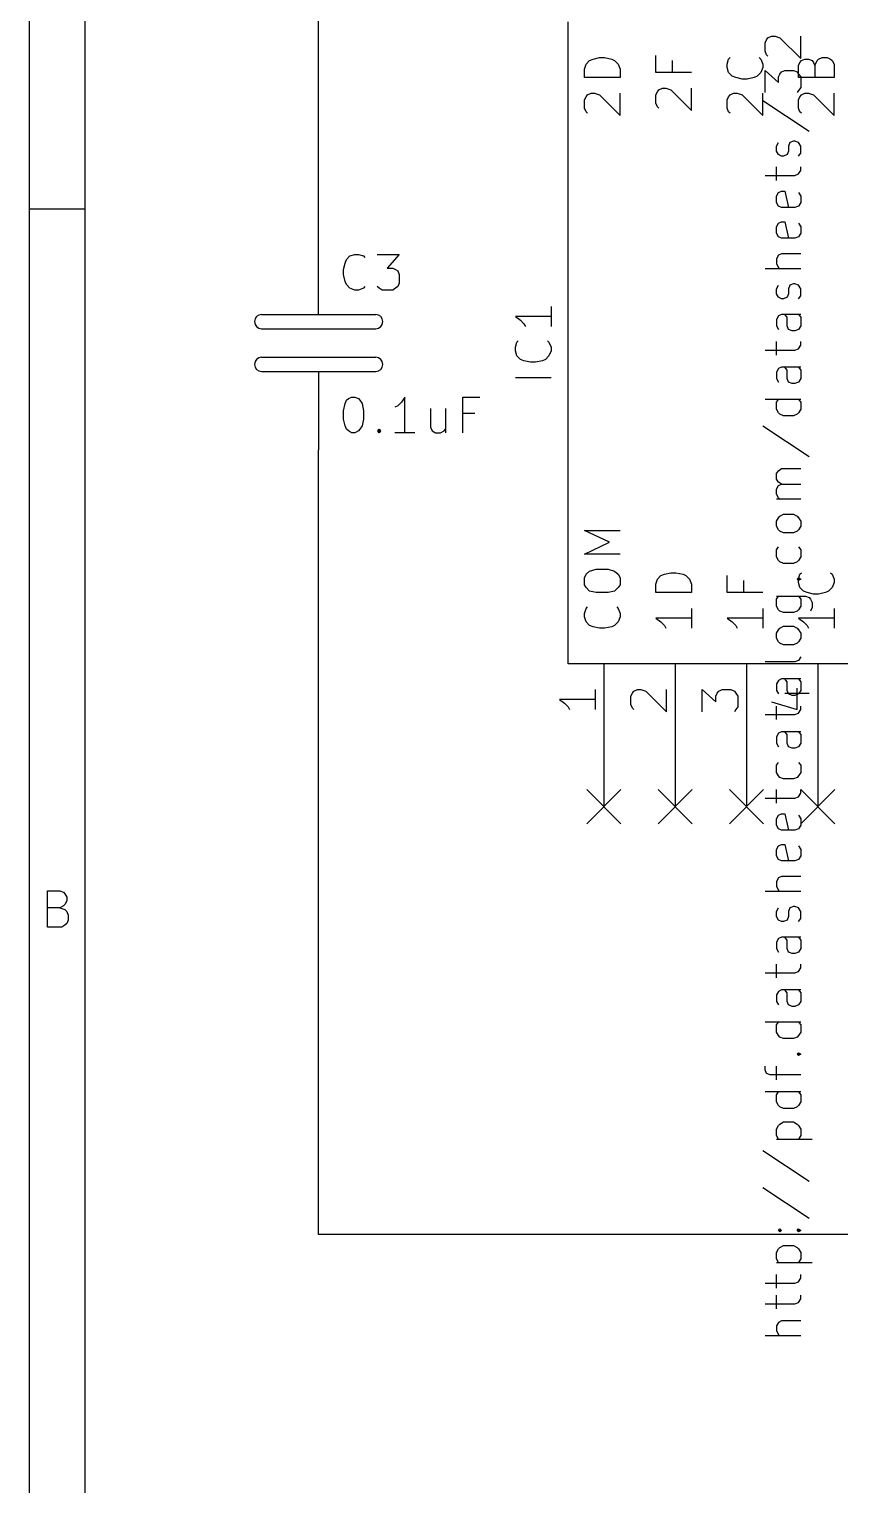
# Model space of a CAD drawing. Extents: x 10 to 287, y -200 to -10.
# Drawn here: x 10 to 38.9, y -105.4 to -53.6 of the extents above; entities that cross this region are included whole.
import ezdxf

# ---------------------------------------------------------------- set-up
doc = ezdxf.new("R2010")
doc.units = 0
doc.header["$MEASUREMENT"] = 0

msp = doc.modelspace()

# ---------------------------------------------------------------- linework, layer by layer
at = {"layer": 'Blue 2'}
for p, q in [((29.8704, -80.6704), (31.0896, -81.8896)), ((31.0896, -80.6704), (29.8704, -81.8896)), ((32.4104, -80.6704), (33.6296, -81.8896)), ((33.6296, -80.6704), (32.4104, -81.8896)), ((34.9504, -80.6704), (36.1696, -81.8896)), ((36.1696, -80.6704), (34.9504, -81.8896)), ((37.4904, -80.6704), (38.7096, -81.8896)), ((38.7096, -80.6704), (37.4904, -81.8896))]:
    msp.add_line(p, q, dxfattribs=at)
at = {"layer": 'Cyan 2'}
for p, q in [((29.7942, -55.0164), (29.845, -54.8386)), ((29.845, -54.8386), (29.972, -54.7116)), ((29.972, -54.7116), (30.099, -54.6608)), ((30.099, -54.6608), (30.3276, -54.61)), ((30.3276, -54.61), (30.5054, -54.61)), ((30.5054, -54.61), (30.7594, -54.6608)), ((30.7594, -54.6608), (30.861, -54.7116)), ((30.861, -54.7116), (30.988, -54.8386)), ((30.988, -54.8386), (31.0642, -55.0164)), ((32.3342, -55.1434), (32.3342, -54.5338)), ((32.9184, -54.7116), (32.9184, -55.1434)), ((34.8742, -54.8386), (34.925, -54.6608)), ((34.8742, -54.9656), (34.8742, -54.8386)), ((34.925, -54.6608), (34.9758, -54.61)), ((36.0172, -54.61), (36.068, -54.6608)), ((36.068, -54.6608), (36.1442, -54.8386)), ((36.1442, -54.8386), (36.1442, -54.9656)), ((37.4142, -54.8894), (37.465, -54.7878)), ((37.4142, -55.3212), (37.4142, -54.8894)), ((37.465, -54.7878), (37.5158, -54.7116)), ((37.5158, -54.7116), (37.6428, -54.6608)), ((37.6428, -54.6608), (37.7698, -54.6608)), ((37.7698, -54.6608), (37.8968, -54.7116)), ((37.8968, -54.7116), (37.9476, -54.7878)), ((37.9476, -54.7878), (37.9984, -54.8894)), ((37.9984, -54.8894), (38.0746, -54.7116)), ((37.9984, -54.8894), (37.9984, -55.3212)), ((38.0746, -54.7116), (38.1254, -54.6608)), ((38.1254, -54.6608), (38.2524, -54.61)), ((38.2524, -54.61), (38.4302, -54.61)), ((38.4302, -54.61), (38.5572, -54.6608)), ((38.5572, -54.6608), (38.608, -54.7116)), ((38.608, -54.7116), (38.6842, -54.8386)), ((38.6842, -54.8386), (38.6842, -55.3212)), ((29.7942, -55.3212), (29.7942, -55.0164)), ((31.0642, -55.3212), (29.7942, -55.3212)), ((31.0642, -55.0164), (31.0642, -55.3212)), ((33.6042, -55.1434), (32.3342, -55.1434)), ((34.925, -55.1434), (34.8742, -54.9656)), ((35.052, -55.2704), (34.925, -55.1434)), ((35.179, -55.3212), (35.052, -55.2704)), ((35.4076, -55.372), (35.179, -55.3212)), ((35.5854, -55.372), (35.4076, -55.372)), ((35.8394, -55.3212), (35.5854, -55.372)), ((35.941, -55.2704), (35.8394, -55.3212)), ((36.068, -55.1434), (35.941, -55.2704)), ((36.1442, -54.9656), (36.068, -55.1434)), ((38.6842, -55.3212), (37.4142, -55.3212)), ((29.845, -56.007), (29.8958, -55.9308)), ((29.8958, -55.9308), (30.0228, -55.88)), ((30.0228, -55.88), (30.1498, -55.88)), ((30.1498, -55.88), (30.3276, -55.9308)), ((30.3276, -55.9308), (31.0642, -56.6674)), ((31.0642, -56.6674), (31.0642, -55.88)), ((32.3342, -55.9308), (32.385, -55.8292)), ((32.3342, -56.2356), (32.3342, -55.9308)), ((32.385, -55.8292), (32.4358, -55.753)), ((32.4358, -55.753), (32.5628, -55.7022)), ((32.5628, -55.7022), (32.6898, -55.7022)), ((32.6898, -55.7022), (32.8676, -55.753)), ((32.8676, -55.753), (33.6042, -56.4896)), ((33.6042, -56.4896), (33.6042, -55.7022)), ((34.925, -56.007), (34.9758, -55.9308)), ((34.9758, -55.9308), (35.1028, -55.88)), ((35.1028, -55.88), (35.2298, -55.88)), ((35.2298, -55.88), (35.4076, -55.9308)), ((35.4076, -55.9308), (36.1442, -56.6674)), ((36.1442, -56.6674), (36.1442, -55.88)), ((37.465, -56.007), (37.5158, -55.9308)), ((37.5158, -55.9308), (37.6428, -55.88)), ((37.6428, -55.88), (37.7698, -55.88)), ((37.7698, -55.88), (37.9476, -55.9308)), ((37.9476, -55.9308), (38.6842, -56.6674)), ((38.6842, -56.6674), (38.6842, -55.88)), ((29.7942, -56.1086), (29.845, -56.007)), ((29.7942, -56.4134), (29.7942, -56.1086)), ((29.845, -56.5404), (29.7942, -56.4134)), ((32.385, -56.3626), (32.3342, -56.2356)), ((32.4358, -56.4134), (32.385, -56.3626)), ((34.8742, -56.1086), (34.925, -56.007)), ((34.8742, -56.4134), (34.8742, -56.1086)), ((34.925, -56.5404), (34.8742, -56.4134)), ((37.4142, -56.1086), (37.465, -56.007)), ((37.4142, -56.4134), (37.4142, -56.1086)), ((37.465, -56.5404), (37.4142, -56.4134)), ((29.8958, -56.5912), (29.845, -56.5404)), ((34.9758, -56.5912), (34.925, -56.5404)), ((37.5158, -56.5912), (37.465, -56.5404)), ((21.3106, -61.7982), (21.4376, -61.6712)), ((21.4376, -61.6712), (21.6154, -61.6204)), ((21.6154, -61.6204), (21.7424, -61.6204)), ((21.7424, -61.6204), (21.9202, -61.6712)), ((21.9202, -61.6712), (21.971, -61.722)), ((22.4028, -61.6204), (23.1902, -61.6204)), ((23.1902, -61.6204), (22.7584, -62.103)), ((21.209, -62.1538), (21.2598, -61.9252)), ((21.209, -62.3316), (21.209, -62.1538)), ((21.2598, -61.9252), (21.3106, -61.7982)), ((22.7584, -62.103), (22.9616, -62.103)), ((22.9616, -62.103), (23.0632, -62.1538)), ((23.0632, -62.1538), (23.1394, -62.2046)), ((21.2598, -62.5856), (21.209, -62.3316)), ((21.3106, -62.6872), (21.2598, -62.5856)), ((21.4376, -62.8142), (21.3106, -62.6872)), ((23.1394, -62.2046), (23.1902, -62.3316)), ((23.1902, -62.6364), (23.1394, -62.7634)), ((23.1902, -62.3316), (23.1902, -62.6364)), ((21.6154, -62.8904), (21.4376, -62.8142)), ((21.7424, -62.8904), (21.6154, -62.8904)), ((21.9202, -62.8142), (21.7424, -62.8904)), ((21.971, -62.7634), (21.9202, -62.8142)), ((22.479, -62.8142), (22.4028, -62.7634)), ((22.5806, -62.8904), (22.479, -62.8142)), ((22.9616, -62.8904), (22.5806, -62.8904)), ((23.0632, -62.8142), (22.9616, -62.8904)), ((23.1394, -62.7634), (23.0632, -62.8142)), ((28.6004, -63.4746), (28.6004, -64.1858)), ((28.6004, -63.8302), (27.3304, -63.8302)), ((27.3304, -63.8302), (27.5082, -63.9572)), ((27.5082, -63.9572), (27.6352, -64.0842)), ((27.6352, -64.0842), (27.686, -64.1858)), ((27.3304, -64.9224), (27.3812, -64.7446)), ((27.3812, -64.7446), (27.432, -64.6938)), ((28.4734, -64.6938), (28.5242, -64.7446)), ((28.5242, -64.7446), (28.6004, -64.9224)), ((27.3304, -65.0494), (27.3304, -64.9224)), ((27.3812, -65.2272), (27.3304, -65.0494)), ((27.5082, -65.3542), (27.3812, -65.2272)), ((28.5242, -65.2272), (28.3972, -65.3542)), ((28.6004, -65.0494), (28.5242, -65.2272)), ((28.6004, -64.9224), (28.6004, -65.0494)), ((27.6352, -65.405), (27.5082, -65.3542)), ((27.8638, -65.4558), (27.6352, -65.405)), ((28.0416, -65.4558), (27.8638, -65.4558)), ((28.2956, -65.405), (28.0416, -65.4558)), ((28.3972, -65.3542), (28.2956, -65.405)), ((28.6004, -66.0146), (27.3304, -66.0146)), ((21.2598, -66.929), (21.3106, -66.802)), ((21.3106, -66.802), (21.3868, -66.7512)), ((21.3868, -66.7512), (21.4884, -66.7004)), ((21.4884, -66.7004), (21.6154, -66.7004)), ((21.6154, -66.7004), (21.7424, -66.7512)), ((21.7424, -66.7512), (21.7932, -66.802)), ((21.7932, -66.802), (21.8694, -66.929)), ((23.3934, -66.7004), (23.2664, -66.8782)), ((23.3934, -67.9704), (23.3934, -66.7004)), ((25.4508, -67.9704), (25.4508, -66.7004)), ((25.4508, -66.7004), (26.0604, -66.7004)), ((21.209, -67.183), (21.2598, -66.929)), ((21.209, -67.4878), (21.209, -67.183)), ((21.8694, -66.929), (21.9202, -67.183)), ((21.9202, -67.183), (21.9202, -67.4878)), ((23.1394, -67.0052), (23.0378, -67.056)), ((23.2664, -66.8782), (23.1394, -67.0052)), ((24.3078, -67.1068), (24.3078, -67.7672)), ((24.8412, -67.1068), (24.8412, -67.9704)), ((25.8826, -67.2846), (25.4508, -67.2846)), ((21.2598, -67.7164), (21.209, -67.4878)), ((21.3106, -67.8434), (21.2598, -67.7164)), ((21.3868, -67.8942), (21.3106, -67.8434)), ((21.4884, -67.9704), (21.3868, -67.8942)), ((21.7424, -67.8942), (21.6154, -67.9704)), ((21.7932, -67.8434), (21.7424, -67.8942)), ((21.8694, -67.7164), (21.7932, -67.8434)), ((21.9202, -67.4878), (21.8694, -67.7164)), ((22.4282, -67.8942), (22.479, -67.8434)), ((22.479, -67.9704), (22.4282, -67.8942)), ((22.479, -67.8434), (22.5298, -67.8942)), ((22.479, -67.8434), (22.479, -67.9704)), ((22.5298, -67.8942), (22.479, -67.9704)), ((24.3078, -67.7672), (24.3586, -67.8942)), ((24.3586, -67.8942), (24.4856, -67.9704)), ((24.6634, -67.9704), (24.7904, -67.8942)), ((24.7904, -67.8942), (24.8412, -67.8434)), ((21.6154, -67.9704), (21.4884, -67.9704)), ((23.749, -67.9704), (23.0378, -67.9704)), ((24.4856, -67.9704), (24.6634, -67.9704)), ((30.6832, -71.8566), (29.7942, -71.4502)), ((29.7942, -71.4502), (31.0642, -71.4502)), ((29.7942, -72.2884), (30.6832, -71.8566)), ((31.0642, -72.2884), (29.7942, -72.2884)), ((29.7942, -73.1266), (29.845, -72.9996)), ((29.845, -72.9996), (29.972, -72.898)), ((29.972, -72.898), (30.2006, -72.8218)), ((30.2006, -72.8218), (30.6324, -72.8218)), ((30.6324, -72.8218), (30.861, -72.898)), ((30.861, -72.898), (30.988, -72.9996)), ((30.988, -72.9996), (31.0642, -73.1266)), ((32.385, -73.1774), (32.512, -73.0504)), ((32.512, -73.0504), (32.639, -72.9996)), ((32.639, -72.9996), (32.8676, -72.9488)), ((32.8676, -72.9488), (33.0454, -72.9488)), ((33.0454, -72.9488), (33.2994, -72.9996)), ((33.2994, -72.9996), (33.401, -73.0504)), ((33.401, -73.0504), (33.528, -73.1774)), ((34.8742, -73.66), (34.8742, -73.0504)), ((37.4142, -73.1774), (37.465, -72.9996)), ((37.465, -72.9996), (37.5158, -72.9488)), ((38.5572, -72.9488), (38.608, -72.9996)), ((38.608, -72.9996), (38.6842, -73.1774)), ((29.7942, -73.3806), (29.7942, -73.1266)), ((29.845, -73.4822), (29.7942, -73.3806)), ((29.972, -73.6092), (29.845, -73.4822)), ((30.988, -73.4822), (30.861, -73.6092)), ((31.0642, -73.3806), (30.988, -73.4822)), ((31.0642, -73.1266), (31.0642, -73.3806)), ((32.3342, -73.3552), (32.385, -73.1774)), ((32.3342, -73.66), (32.3342, -73.3552)), ((33.528, -73.1774), (33.6042, -73.3552)), ((33.6042, -73.3552), (33.6042, -73.66)), ((35.4584, -73.2282), (35.4584, -73.66)), ((37.4142, -73.3044), (37.4142, -73.1774)), ((37.465, -73.4822), (37.4142, -73.3044)), ((37.592, -73.6092), (37.465, -73.4822)), ((38.608, -73.4822), (38.481, -73.6092)), ((38.6842, -73.3044), (38.608, -73.4822)), ((38.6842, -73.1774), (38.6842, -73.3044)), ((30.2006, -73.66), (29.972, -73.6092)), ((30.6324, -73.66), (30.2006, -73.66)), ((30.861, -73.6092), (30.6324, -73.66)), ((33.6042, -73.66), (32.3342, -73.66)), ((36.1442, -73.66), (34.8742, -73.66)), ((37.719, -73.66), (37.592, -73.6092)), ((37.9476, -73.7108), (37.719, -73.66)), ((38.1254, -73.7108), (37.9476, -73.7108)), ((38.3794, -73.66), (38.1254, -73.7108)), ((38.481, -73.6092), (38.3794, -73.66)), ((29.7942, -74.3966), (29.845, -74.2188)), ((29.7942, -74.5236), (29.7942, -74.3966)), ((29.845, -74.7014), (29.7942, -74.5236)), ((29.845, -74.2188), (29.8958, -74.168)), ((30.9372, -74.168), (30.988, -74.2188)), ((30.988, -74.2188), (31.0642, -74.3966)), ((31.0642, -74.5236), (30.988, -74.7014)), ((31.0642, -74.3966), (31.0642, -74.5236)), ((33.6042, -74.5744), (32.3342, -74.5744)), ((32.3342, -74.5744), (32.512, -74.7014)), ((33.6042, -74.2188), (33.6042, -74.93)), ((36.1442, -74.5744), (34.8742, -74.5744)), ((34.8742, -74.5744), (35.052, -74.7014)), ((36.1442, -74.2188), (36.1442, -74.93)), ((38.6842, -74.5744), (37.4142, -74.5744)), ((37.4142, -74.5744), (37.592, -74.7014)), ((38.6842, -74.2188), (38.6842, -74.93)), ((29.972, -74.8284), (29.845, -74.7014)), ((30.099, -74.8792), (29.972, -74.8284)), ((30.3276, -74.93), (30.099, -74.8792)), ((30.5054, -74.93), (30.3276, -74.93)), ((30.7594, -74.8792), (30.5054, -74.93)), ((30.861, -74.8284), (30.7594, -74.8792)), ((30.988, -74.7014), (30.861, -74.8284)), ((32.512, -74.7014), (32.639, -74.8284)), ((32.639, -74.8284), (32.6898, -74.93)), ((35.052, -74.7014), (35.179, -74.8284)), ((35.179, -74.8284), (35.2298, -74.93)), ((37.592, -74.7014), (37.719, -74.8284)), ((37.719, -74.8284), (37.7698, -74.93))]:
    msp.add_line(p, q, dxfattribs=at)
at = {"layer": 'Green 2'}
for p, q in [((20.32, -60.96), (20.32, -35.56)), ((20.32, -96.52), (20.32, -68.58)), ((30.48, -78.74), (30.48, -81.28)), ((33.02, -78.74), (33.02, -81.28)), ((35.56, -78.74), (35.56, -81.28)), ((38.1, -78.74), (38.1, -81.28)), ((45.72, -96.52), (20.32, -96.52))]:
    msp.add_line(p, q, dxfattribs=at)
at = {"layer": 'L.Yellow'}
for p, q in [((29.21, -76.2), (29.21, -53.34)), ((80.01, -76.2), (29.21, -76.2))]:
    msp.add_line(p, q, dxfattribs=at)
at = {"layer": 'Magenta 2'}
for p, q in [((36.2712, -53.975), (36.322, -53.8988)), ((36.322, -53.8988), (36.449, -53.848)), ((36.449, -53.848), (36.576, -53.848)), ((36.576, -53.848), (36.7538, -53.8988)), ((36.7538, -53.8988), (37.4904, -54.6354)), ((37.4904, -54.6354), (37.4904, -53.848)), ((36.2204, -54.0766), (36.2712, -53.975)), ((36.2204, -54.3814), (36.2204, -54.0766)), ((36.2712, -54.5084), (36.2204, -54.3814)), ((36.322, -54.5592), (36.2712, -54.5084)), ((36.2204, -55.8546), (36.2204, -55.0672)), ((36.2204, -55.0672), (36.703, -55.499)), ((36.703, -55.2958), (36.7538, -55.1942)), ((36.703, -55.499), (36.703, -55.2958)), ((36.7538, -55.1942), (36.8046, -55.118)), ((36.8046, -55.118), (36.9316, -55.0672)), ((36.9316, -55.0672), (37.2364, -55.0672)), ((37.2364, -55.0672), (37.3634, -55.118)), ((37.3634, -55.118), (37.4142, -55.1942)), ((37.4142, -55.1942), (37.4904, -55.2958)), ((37.4904, -55.2958), (37.4904, -55.6768)), ((37.4142, -55.7784), (37.3634, -55.8546)), ((37.4904, -55.6768), (37.4142, -55.7784)), ((36.1442, -56.134), (37.7952, -57.2262)), ((36.6268, -57.7596), (36.703, -57.6326)), ((36.6268, -57.9374), (36.6268, -57.7596)), ((36.703, -58.0644), (36.6268, -57.9374)), ((37.0586, -57.9374), (37.0078, -58.0644)), ((37.1094, -57.6326), (37.0586, -57.7596)), ((37.0586, -57.7596), (37.0586, -57.9374)), ((37.2364, -57.5818), (37.1094, -57.6326)), ((37.2872, -57.5818), (37.2364, -57.5818)), ((37.4142, -57.6326), (37.2872, -57.5818)), ((37.4904, -57.7596), (37.4142, -57.6326)), ((37.4142, -58.1152), (37.4904, -58.0136)), ((37.4904, -58.0136), (37.4904, -57.7596)), ((36.6268, -58.9788), (36.6268, -58.4962)), ((36.8046, -58.1152), (36.703, -58.0644)), ((36.8808, -58.1152), (36.8046, -58.1152)), ((37.0078, -58.0644), (36.8808, -58.1152)), ((37.4904, -58.6232), (37.4904, -58.4962)), ((36.2204, -58.801), (37.2872, -58.801)), ((37.2872, -58.801), (37.4142, -58.7502)), ((37.4142, -58.7502), (37.4904, -58.6232)), ((36.6268, -59.5376), (36.703, -59.4106)), ((36.6268, -59.7662), (36.6268, -59.5376)), ((36.703, -59.4106), (36.8046, -59.3598)), ((36.8046, -59.3598), (36.9316, -59.3598)), ((36.9316, -59.3598), (37.0586, -59.944)), ((37.4142, -59.4106), (37.4904, -59.5376)), ((37.4904, -59.5376), (37.4904, -59.7662)), ((36.703, -59.8932), (36.6268, -59.7662)), ((36.8046, -59.944), (36.703, -59.8932)), ((37.2872, -59.944), (36.8046, -59.944)), ((37.4142, -59.8932), (37.2872, -59.944)), ((37.4904, -59.7662), (37.4142, -59.8932)), ((36.6268, -60.6298), (36.703, -60.5028)), ((36.6268, -60.8584), (36.6268, -60.6298)), ((36.703, -60.5028), (36.8046, -60.452)), ((36.8046, -60.452), (36.9316, -60.452)), ((36.9316, -60.452), (37.0586, -61.0362)), ((37.4142, -60.5028), (37.4904, -60.6298)), ((37.4904, -60.6298), (37.4904, -60.8584)), ((36.703, -60.9854), (36.6268, -60.8584)), ((36.8046, -61.0362), (36.703, -60.9854)), ((37.2872, -61.0362), (36.8046, -61.0362)), ((37.4142, -60.9854), (37.2872, -61.0362)), ((37.4904, -60.8584), (37.4142, -60.9854)), ((36.703, -61.6458), (36.6268, -61.7728)), ((36.8046, -61.595), (36.703, -61.6458)), ((37.4904, -61.595), (36.8046, -61.595)), ((37.4904, -62.1284), (36.2204, -62.1284)), ((36.6268, -61.7728), (36.6268, -61.9506)), ((36.6268, -61.9506), (36.703, -62.0776)), ((36.703, -62.0776), (36.7538, -62.1284)), ((36.6268, -62.8396), (36.703, -62.7126)), ((37.1094, -62.7126), (37.0586, -62.8396)), ((37.2364, -62.6618), (37.1094, -62.7126)), ((37.2872, -62.6618), (37.2364, -62.6618)), ((37.4142, -62.7126), (37.2872, -62.6618)), ((37.4904, -62.8396), (37.4142, -62.7126)), ((36.6268, -63.0174), (36.6268, -62.8396)), ((36.703, -63.1444), (36.6268, -63.0174)), ((36.8046, -63.1952), (36.703, -63.1444)), ((36.8808, -63.1952), (36.8046, -63.1952)), ((37.0078, -63.1444), (36.8808, -63.1952)), ((37.0586, -63.0174), (37.0078, -63.1444)), ((37.0586, -62.8396), (37.0586, -63.0174)), ((37.4142, -63.1952), (37.4904, -63.0936)), ((37.4904, -63.0936), (37.4904, -62.8396)), ((36.8046, -63.754), (36.703, -63.8048)), ((37.4904, -63.754), (36.8046, -63.754)), ((37.0078, -63.8556), (36.9316, -63.754)), ((37.4142, -63.754), (37.4904, -63.8556)), ((36.703, -63.8048), (36.6268, -63.9318)), ((36.6268, -63.9318), (36.6268, -64.1604)), ((36.6268, -64.1604), (36.703, -64.2874)), ((37.0078, -64.1604), (37.0078, -63.8556)), ((37.0586, -64.2874), (37.0078, -64.1604)), ((37.4904, -64.1604), (37.4142, -64.2874)), ((37.4904, -63.8556), (37.4904, -64.1604)), ((36.6268, -65.2018), (36.6268, -64.7192)), ((37.1856, -64.3382), (37.0586, -64.2874)), ((37.2872, -64.3382), (37.1856, -64.3382)), ((37.4142, -64.2874), (37.2872, -64.3382)), ((37.4904, -64.8462), (37.4904, -64.7192)), ((36.2204, -65.024), (37.2872, -65.024)), ((37.2872, -65.024), (37.4142, -64.9732)), ((37.4142, -64.9732), (37.4904, -64.8462)), ((36.703, -65.6844), (36.6268, -65.8114)), ((36.6268, -65.8114), (36.6268, -66.04)), ((36.8046, -65.6336), (36.703, -65.6844)), ((37.4904, -65.6336), (36.8046, -65.6336)), ((37.0078, -65.7352), (36.9316, -65.6336)), ((37.0078, -66.04), (37.0078, -65.7352)), ((37.4142, -65.6336), (37.4904, -65.7352)), ((37.4904, -65.7352), (37.4904, -66.04)), ((36.6268, -66.04), (36.703, -66.167)), ((37.0586, -66.167), (37.0078, -66.04)), ((37.1856, -66.2178), (37.0586, -66.167)), ((37.2872, -66.2178), (37.1856, -66.2178)), ((37.4142, -66.167), (37.2872, -66.2178)), ((37.4904, -66.04), (37.4142, -66.167)), ((37.4904, -66.7766), (36.2204, -66.7766)), ((36.6268, -66.8782), (36.703, -66.7766)), ((37.4142, -66.7766), (37.4904, -66.8782)), ((36.6268, -67.1322), (36.6268, -66.8782)), ((36.703, -67.2592), (36.6268, -67.1322)), ((36.7538, -67.31), (36.703, -67.2592)), ((36.8808, -67.3608), (36.7538, -67.31)), ((37.2364, -67.3608), (36.8808, -67.3608)), ((37.3634, -67.31), (37.2364, -67.3608)), ((37.4142, -67.2592), (37.3634, -67.31)), ((37.4904, -67.1322), (37.4142, -67.2592)), ((37.4904, -66.8782), (37.4904, -67.1322)), ((36.1442, -67.7164), (37.7952, -68.8086)), ((36.6268, -69.4182), (36.703, -69.3166)), ((36.6268, -69.6214), (36.6268, -69.4182)), ((36.703, -69.3166), (36.8046, -69.2404)), ((36.8046, -69.2404), (37.4904, -69.2404)), ((36.703, -69.723), (36.6268, -69.6214)), ((36.6268, -69.977), (36.703, -69.85)), ((36.6268, -70.1548), (36.6268, -69.977)), ((36.8046, -69.7992), (36.703, -69.723)), ((36.703, -69.85), (36.8046, -69.7992)), ((36.8046, -69.7992), (37.4904, -69.7992)), ((36.703, -70.2818), (36.6268, -70.1548)), ((37.4904, -70.3326), (36.6268, -70.3326)), ((36.7538, -70.3326), (36.703, -70.2818)), ((36.6268, -71.12), (36.703, -70.993)), ((36.703, -70.993), (36.7538, -70.9422)), ((36.7538, -70.9422), (36.8808, -70.866)), ((36.8808, -70.866), (37.2364, -70.866)), ((37.2364, -70.866), (37.3634, -70.9422)), ((37.3634, -70.9422), (37.4142, -70.993)), ((37.4142, -70.993), (37.4904, -71.12)), ((36.6268, -71.2978), (36.6268, -71.12)), ((36.703, -71.4248), (36.6268, -71.2978)), ((36.7538, -71.4756), (36.703, -71.4248)), ((36.8808, -71.5264), (36.7538, -71.4756)), ((37.2364, -71.5264), (36.8808, -71.5264)), ((37.3634, -71.4756), (37.2364, -71.5264)), ((37.4142, -71.4248), (37.3634, -71.4756)), ((37.4904, -71.2978), (37.4142, -71.4248)), ((37.4904, -71.12), (37.4904, -71.2978)), ((36.6268, -72.136), (36.703, -72.0344)), ((37.4142, -72.0344), (37.4904, -72.136)), ((36.6268, -72.39), (36.6268, -72.136)), ((36.703, -72.517), (36.6268, -72.39)), ((36.7538, -72.5678), (36.703, -72.517)), ((36.8808, -72.6186), (36.7538, -72.5678)), ((37.3634, -72.5678), (37.2364, -72.6186)), ((37.4142, -72.517), (37.3634, -72.5678)), ((37.4904, -72.39), (37.4142, -72.517)), ((37.4904, -72.136), (37.4904, -72.39)), ((37.2364, -72.6186), (36.8808, -72.6186)), ((37.3634, -73.1774), (37.4142, -73.1266)), ((37.4142, -73.2282), (37.3634, -73.1774)), ((37.3634, -73.1774), (37.4904, -73.1774)), ((37.4142, -73.1266), (37.4904, -73.1774)), ((37.4904, -73.1774), (37.4142, -73.2282)), ((36.6268, -73.787), (37.6682, -73.787)), ((36.6268, -73.8886), (36.703, -73.787)), ((36.6268, -74.1426), (36.6268, -73.8886)), ((37.4142, -73.787), (37.4904, -73.8886)), ((37.4904, -73.8886), (37.4904, -74.1426)), ((37.6682, -73.787), (37.7952, -73.8378)), ((37.7952, -73.8378), (37.846, -73.8886)), ((37.846, -73.8886), (37.8968, -74.0156)), ((37.8968, -74.0156), (37.8968, -74.1934)), ((36.703, -74.2696), (36.6268, -74.1426)), ((36.7538, -74.3204), (36.703, -74.2696)), ((36.8808, -74.3712), (36.7538, -74.3204)), ((37.2364, -74.3712), (36.8808, -74.3712)), ((37.3634, -74.3204), (37.2364, -74.3712)), ((37.4142, -74.2696), (37.3634, -74.3204)), ((37.4904, -74.1426), (37.4142, -74.2696)), ((37.8968, -74.1934), (37.846, -74.3204)), ((36.6268, -75.1078), (36.703, -74.9808)), ((36.6268, -75.2856), (36.6268, -75.1078)), ((36.703, -74.9808), (36.7538, -74.93)), ((36.7538, -74.93), (36.8808, -74.8538)), ((36.8808, -74.8538), (37.2364, -74.8538)), ((37.2364, -74.8538), (37.3634, -74.93)), ((37.3634, -74.93), (37.4142, -74.9808)), ((37.4142, -74.9808), (37.4904, -75.1078)), ((37.4904, -75.1078), (37.4904, -75.2856)), ((36.703, -75.4126), (36.6268, -75.2856)), ((36.7538, -75.4634), (36.703, -75.4126)), ((36.8808, -75.5142), (36.7538, -75.4634)), ((37.2364, -75.5142), (36.8808, -75.5142)), ((37.3634, -75.4634), (37.2364, -75.5142)), ((37.4142, -75.4126), (37.3634, -75.4634)), ((37.4904, -75.2856), (37.4142, -75.4126)), ((37.2872, -76.1238), (36.2204, -76.1238)), ((37.4142, -76.073), (37.2872, -76.1238)), ((37.4904, -75.946), (37.4142, -76.073)), ((36.703, -76.7842), (36.6268, -76.9112)), ((36.6268, -76.9112), (36.6268, -77.1398)), ((36.6268, -77.1398), (36.703, -77.2668)), ((36.8046, -76.7334), (36.703, -76.7842)), ((37.4904, -76.7334), (36.8046, -76.7334)), ((37.0078, -76.835), (36.9316, -76.7334)), ((37.0078, -77.1398), (37.0078, -76.835)), ((37.0586, -77.2668), (37.0078, -77.1398)), ((37.4142, -76.7334), (37.4904, -76.835)), ((37.4904, -77.1398), (37.4142, -77.2668)), ((37.4904, -76.835), (37.4904, -77.1398)), ((36.6268, -78.1812), (36.6268, -77.6986)), ((37.1856, -77.3176), (37.0586, -77.2668)), ((37.2872, -77.3176), (37.1856, -77.3176)), ((37.4142, -77.2668), (37.2872, -77.3176)), ((37.4904, -77.8256), (37.4904, -77.6986)), ((36.2204, -78.0034), (37.2872, -78.0034)), ((37.2872, -78.0034), (37.4142, -77.9526)), ((37.4142, -77.9526), (37.4904, -77.8256)), ((36.703, -78.6638), (36.6268, -78.7908)), ((36.8046, -78.613), (36.703, -78.6638)), ((37.4904, -78.613), (36.8046, -78.613)), ((37.0078, -78.7146), (36.9316, -78.613)), ((37.0078, -79.0194), (37.0078, -78.7146)), ((37.4142, -78.613), (37.4904, -78.7146)), ((37.4904, -78.7146), (37.4904, -79.0194)), ((36.6268, -78.7908), (36.6268, -79.0194)), ((36.6268, -79.0194), (36.703, -79.1464)), ((37.0586, -79.1464), (37.0078, -79.0194)), ((37.1856, -79.1972), (37.0586, -79.1464)), ((37.2872, -79.1972), (37.1856, -79.1972)), ((37.4142, -79.1464), (37.2872, -79.1972)), ((37.4904, -79.0194), (37.4142, -79.1464)), ((36.6268, -79.8068), (36.703, -79.7052)), ((36.6268, -80.0608), (36.6268, -79.8068)), ((37.4142, -79.7052), (37.4904, -79.8068)), ((37.4904, -79.8068), (37.4904, -80.0608)), ((36.703, -80.1878), (36.6268, -80.0608)), ((36.7538, -80.2386), (36.703, -80.1878)), ((36.8808, -80.2894), (36.7538, -80.2386)), ((37.2364, -80.2894), (36.8808, -80.2894)), ((37.3634, -80.2386), (37.2364, -80.2894)), ((37.4142, -80.1878), (37.3634, -80.2386)), ((37.4904, -80.0608), (37.4142, -80.1878)), ((36.6268, -81.153), (36.6268, -80.6704)), ((37.4142, -80.9244), (37.4904, -80.7974)), ((37.4904, -80.7974), (37.4904, -80.6704)), ((36.2204, -80.9752), (37.2872, -80.9752)), ((37.2872, -80.9752), (37.4142, -80.9244)), ((36.6268, -81.7118), (36.703, -81.5848)), ((36.6268, -81.9404), (36.6268, -81.7118)), ((36.703, -81.5848), (36.8046, -81.534)), ((36.8046, -81.534), (36.9316, -81.534)), ((36.9316, -81.534), (37.0586, -82.1182)), ((37.4142, -81.5848), (37.4904, -81.7118)), ((37.4904, -81.7118), (37.4904, -81.9404)), ((36.703, -82.0674), (36.6268, -81.9404)), ((36.8046, -82.1182), (36.703, -82.0674)), ((37.2872, -82.1182), (36.8046, -82.1182)), ((37.4142, -82.0674), (37.2872, -82.1182)), ((37.4904, -81.9404), (37.4142, -82.0674)), ((36.6268, -82.804), (36.703, -82.677)), ((36.6268, -83.0326), (36.6268, -82.804)), ((36.703, -82.677), (36.8046, -82.6262)), ((36.8046, -82.6262), (36.9316, -82.6262)), ((36.9316, -82.6262), (37.0586, -83.2104)), ((37.4142, -82.677), (37.4904, -82.804)), ((37.4904, -82.804), (37.4904, -83.0326)), ((36.703, -83.1596), (36.6268, -83.0326)), ((36.8046, -83.2104), (36.703, -83.1596)), ((37.2872, -83.2104), (36.8046, -83.2104)), ((37.4142, -83.1596), (37.2872, -83.2104)), ((37.4904, -83.0326), (37.4142, -83.1596)), ((36.703, -83.82), (36.6268, -83.947)), ((36.6268, -83.947), (36.6268, -84.1248)), ((36.8046, -83.7692), (36.703, -83.82)), ((37.4904, -83.7692), (36.8046, -83.7692)), ((37.4904, -84.3026), (36.2204, -84.3026)), ((36.6268, -84.1248), (36.703, -84.2518)), ((36.703, -84.2518), (36.7538, -84.3026)), ((36.6268, -85.0138), (36.703, -84.8868)), ((37.1094, -84.8868), (37.0586, -85.0138)), ((37.2364, -84.836), (37.1094, -84.8868)), ((37.2872, -84.836), (37.2364, -84.836)), ((37.4142, -84.8868), (37.2872, -84.836)), ((37.4904, -85.0138), (37.4142, -84.8868)), ((36.6268, -85.1916), (36.6268, -85.0138)), ((36.703, -85.3186), (36.6268, -85.1916)), ((36.8046, -85.3694), (36.703, -85.3186)), ((36.8808, -85.3694), (36.8046, -85.3694)), ((37.0078, -85.3186), (36.8808, -85.3694)), ((37.0586, -85.1916), (37.0078, -85.3186)), ((37.0586, -85.0138), (37.0586, -85.1916)), ((37.4142, -85.3694), (37.4904, -85.2678)), ((37.4904, -85.2678), (37.4904, -85.0138)), ((36.703, -85.979), (36.6268, -86.106)), ((36.8046, -85.9282), (36.703, -85.979)), ((37.4904, -85.9282), (36.8046, -85.9282)), ((37.0078, -86.0298), (36.9316, -85.9282)), ((37.0078, -86.3346), (37.0078, -86.0298)), ((37.4142, -85.9282), (37.4904, -86.0298)), ((37.4904, -86.0298), (37.4904, -86.3346)), ((36.6268, -86.106), (36.6268, -86.3346)), ((36.6268, -86.3346), (36.703, -86.4616)), ((37.0586, -86.4616), (37.0078, -86.3346)), ((37.1856, -86.5124), (37.0586, -86.4616)), ((37.2872, -86.5124), (37.1856, -86.5124)), ((37.4142, -86.4616), (37.2872, -86.5124)), ((37.4904, -86.3346), (37.4142, -86.4616)), ((36.6268, -87.376), (36.6268, -86.8934)), ((37.4142, -87.1474), (37.4904, -87.0204)), ((37.4904, -87.0204), (37.4904, -86.8934)), ((36.2204, -87.1982), (37.2872, -87.1982)), ((37.2872, -87.1982), (37.4142, -87.1474)), ((36.703, -87.8586), (36.6268, -87.9856)), ((36.6268, -87.9856), (36.6268, -88.2142)), ((36.8046, -87.8078), (36.703, -87.8586)), ((37.4904, -87.8078), (36.8046, -87.8078)), ((37.0078, -87.9094), (36.9316, -87.8078)), ((37.0078, -88.2142), (37.0078, -87.9094)), ((37.4142, -87.8078), (37.4904, -87.9094)), ((37.4904, -87.9094), (37.4904, -88.2142)), ((36.6268, -88.2142), (36.703, -88.3412)), ((37.0586, -88.3412), (37.0078, -88.2142)), ((37.1856, -88.392), (37.0586, -88.3412)), ((37.2872, -88.392), (37.1856, -88.392)), ((37.4142, -88.3412), (37.2872, -88.392)), ((37.4904, -88.2142), (37.4142, -88.3412)), ((37.4904, -88.9508), (36.2204, -88.9508)), ((36.6268, -89.0524), (36.703, -88.9508)), ((36.6268, -89.3064), (36.6268, -89.0524)), ((37.4142, -88.9508), (37.4904, -89.0524)), ((37.4904, -89.0524), (37.4904, -89.3064)), ((36.703, -89.4334), (36.6268, -89.3064)), ((36.7538, -89.4842), (36.703, -89.4334)), ((36.8808, -89.535), (36.7538, -89.4842)), ((37.2364, -89.535), (36.8808, -89.535)), ((37.3634, -89.4842), (37.2364, -89.535)), ((37.4142, -89.4334), (37.3634, -89.4842)), ((37.4904, -89.3064), (37.4142, -89.4334)), ((37.3634, -90.0938), (37.4142, -90.043)), ((37.4142, -90.1446), (37.3634, -90.0938)), ((37.3634, -90.0938), (37.4904, -90.0938)), ((37.4142, -90.043), (37.4904, -90.0938)), ((37.4904, -90.0938), (37.4142, -90.1446)), ((36.2204, -90.6526), (36.2204, -90.5256)), ((36.2712, -90.7796), (36.2204, -90.6526)), ((36.6268, -91.0082), (36.6268, -90.5256)), ((36.3982, -90.8304), (36.2712, -90.7796)), ((37.4904, -90.8304), (36.3982, -90.8304)), ((37.4904, -91.44), (36.2204, -91.44)), ((36.6268, -91.5416), (36.703, -91.44)), ((36.6268, -91.7956), (36.6268, -91.5416)), ((37.4142, -91.44), (37.4904, -91.5416)), ((37.4904, -91.5416), (37.4904, -91.7956)), ((36.703, -91.9226), (36.6268, -91.7956)), ((36.7538, -91.9734), (36.703, -91.9226)), ((36.8808, -92.0242), (36.7538, -91.9734)), ((37.2364, -92.0242), (36.8808, -92.0242)), ((37.3634, -91.9734), (37.2364, -92.0242)), ((37.4142, -91.9226), (37.3634, -91.9734)), ((37.4904, -91.7956), (37.4142, -91.9226)), ((36.6268, -92.7608), (36.703, -92.6338)), ((36.6268, -92.9894), (36.6268, -92.7608)), ((36.703, -92.6338), (36.7538, -92.583)), ((36.7538, -92.583), (36.8808, -92.5068)), ((36.8808, -92.5068), (37.2364, -92.5068)), ((37.2364, -92.5068), (37.3634, -92.583)), ((37.3634, -92.583), (37.4142, -92.6338)), ((37.4142, -92.6338), (37.4904, -92.7608)), ((37.4904, -92.7608), (37.4904, -92.9894)), ((36.703, -93.1164), (36.6268, -92.9894)), ((36.6268, -93.1164), (37.8968, -93.1164)), ((37.4904, -92.9894), (37.4142, -93.1164)), ((36.1442, -93.5228), (37.7952, -94.615)), ((36.1442, -94.8436), (37.7952, -95.9358)), ((36.703, -96.3676), (36.7538, -96.3168)), ((36.7538, -96.4184), (36.703, -96.3676)), ((36.703, -96.3676), (36.8046, -96.3676)), ((36.7538, -96.3168), (36.8046, -96.3676)), ((36.8046, -96.3676), (36.7538, -96.4184)), ((37.3634, -96.3676), (37.4142, -96.3168)), ((37.4142, -96.4184), (37.3634, -96.3676)), ((37.3634, -96.3676), (37.4904, -96.3676)), ((37.4142, -96.3168), (37.4904, -96.3676)), ((37.4904, -96.3676), (37.4142, -96.4184)), ((36.7538, -96.9772), (36.8808, -96.901)), ((36.8808, -96.901), (37.2364, -96.901)), ((37.2364, -96.901), (37.3634, -96.9772)), ((36.6268, -97.155), (36.703, -97.028)), ((36.6268, -97.3836), (36.6268, -97.155)), ((36.703, -97.5106), (36.6268, -97.3836)), ((36.703, -97.028), (36.7538, -96.9772)), ((37.3634, -96.9772), (37.4142, -97.028)), ((37.4142, -97.028), (37.4904, -97.155)), ((37.4904, -97.3836), (37.4142, -97.5106)), ((37.4904, -97.155), (37.4904, -97.3836)), ((36.6268, -97.5106), (37.8968, -97.5106)), ((36.6268, -98.425), (36.6268, -97.9424)), ((37.4904, -98.0694), (37.4904, -97.9424)), ((36.2204, -98.2472), (37.2872, -98.2472)), ((37.2872, -98.2472), (37.4142, -98.1964)), ((37.4142, -98.1964), (37.4904, -98.0694)), ((36.2204, -98.9838), (37.2872, -98.9838)), ((36.6268, -99.1616), (36.6268, -98.679)), ((37.2872, -98.9838), (37.4142, -98.933)), ((37.4142, -98.933), (37.4904, -98.806)), ((37.4904, -98.806), (37.4904, -98.679)), ((36.703, -99.6442), (36.6268, -99.7712)), ((36.6268, -99.7712), (36.6268, -99.949)), ((36.6268, -99.949), (36.703, -100.076)), ((36.8046, -99.5934), (36.703, -99.6442)), ((37.4904, -99.5934), (36.8046, -99.5934)), ((37.4904, -100.127), (36.2204, -100.127)), ((36.703, -100.076), (36.7538, -100.127))]:
    msp.add_line(p, q, dxfattribs=at)
at = {"layer": 'Red 2'}
for p, q in [((10.0076, -10.0076), (10.0076, -200)), ((11.9888, -11.9888), (11.9888, -198.018)), ((29.21, -76.2), (29.21, -53.34)), ((10.0076, -59.9948), (11.9888, -59.9948)), ((20.32, -63.754), (20.32, -60.96)), ((18.288, -63.754), (22.352, -63.754)), ((18.288, -64.262), (22.352, -64.262)), ((18.288, -65.278), (22.352, -65.278)), ((18.288, -65.786), (22.352, -65.786)), ((20.32, -65.786), (20.32, -68.58)), ((80.01, -76.2), (29.21, -76.2)), ((30.48, -76.2), (30.48, -78.74)), ((33.02, -76.2), (33.02, -78.74)), ((35.56, -76.2), (35.56, -78.74)), ((38.1, -76.2), (38.1, -78.74)), ((30.1752, -77.1144), (30.1752, -77.8256)), ((31.496, -77.2414), (31.5468, -77.1652)), ((31.5468, -77.1652), (31.6738, -77.1144)), ((31.6738, -77.1144), (31.8008, -77.1144)), ((31.8008, -77.1144), (31.9786, -77.1652)), ((31.9786, -77.1652), (32.7152, -77.9018)), ((32.7152, -77.9018), (32.7152, -77.1144)), ((33.9852, -77.9018), (33.9852, -77.1144)), ((33.9852, -77.1144), (34.4678, -77.5462)), ((34.5186, -77.2414), (34.5694, -77.1652)), ((34.5694, -77.1652), (34.6964, -77.1144)), ((34.6964, -77.1144), (35.0012, -77.1144)), ((35.0012, -77.1144), (35.1282, -77.1652)), ((35.1282, -77.1652), (35.179, -77.2414)), ((37.3634, -77.8256), (37.3634, -77.0636)), ((30.1752, -77.47), (28.9052, -77.47)), ((28.9052, -77.47), (29.083, -77.597)), ((29.083, -77.597), (29.21, -77.724)), ((29.21, -77.724), (29.2608, -77.8256)), ((31.4452, -77.343), (31.496, -77.2414)), ((31.4452, -77.6478), (31.4452, -77.343)), ((31.496, -77.7748), (31.4452, -77.6478)), ((34.4678, -77.343), (34.5186, -77.2414)), ((34.4678, -77.5462), (34.4678, -77.343)), ((35.179, -77.2414), (35.2552, -77.343)), ((35.2552, -77.724), (35.179, -77.8256)), ((35.2552, -77.343), (35.2552, -77.724)), ((36.449, -77.5462), (37.3634, -77.8256)), ((36.9316, -77.2414), (37.7952, -77.2414)), ((31.5468, -77.8256), (31.496, -77.7748)), ((35.179, -77.8256), (35.1282, -77.9018)), ((10.668, -85.5726), (10.668, -84.2772)), ((10.668, -84.2772), (11.0998, -84.2772)), ((11.0998, -84.2772), (11.2268, -84.328)), ((11.2268, -84.328), (11.2776, -84.3788)), ((11.2776, -84.3788), (11.3538, -84.5058)), ((11.0998, -84.8868), (10.668, -84.8868)), ((11.2268, -84.8106), (11.0998, -84.8868)), ((11.0998, -84.8868), (11.2776, -84.9376)), ((11.2776, -84.7598), (11.2268, -84.8106)), ((11.3538, -84.6328), (11.2776, -84.7598)), ((11.2776, -84.9376), (11.3538, -85.0138)), ((11.3538, -84.5058), (11.3538, -84.6328)), ((11.2776, -85.4964), (11.176, -85.5726)), ((11.3538, -85.4456), (11.2776, -85.4964)), ((11.3538, -85.0138), (11.4046, -85.1408)), ((11.4046, -85.3186), (11.3538, -85.4456)), ((11.4046, -85.1408), (11.4046, -85.3186)), ((11.176, -85.5726), (10.668, -85.5726))]:
    msp.add_line(p, q, dxfattribs=at)
for centre, start, end in [((18.288, -64.008), 90, 270), ((22.352, -64.008), 270, 450), ((18.288, -65.532), 90, 270), ((22.352, -65.532), 270, 450)]:
    msp.add_arc(centre, 0.254, start, end, dxfattribs=at)

doc.saveas('drawing.dxf')
